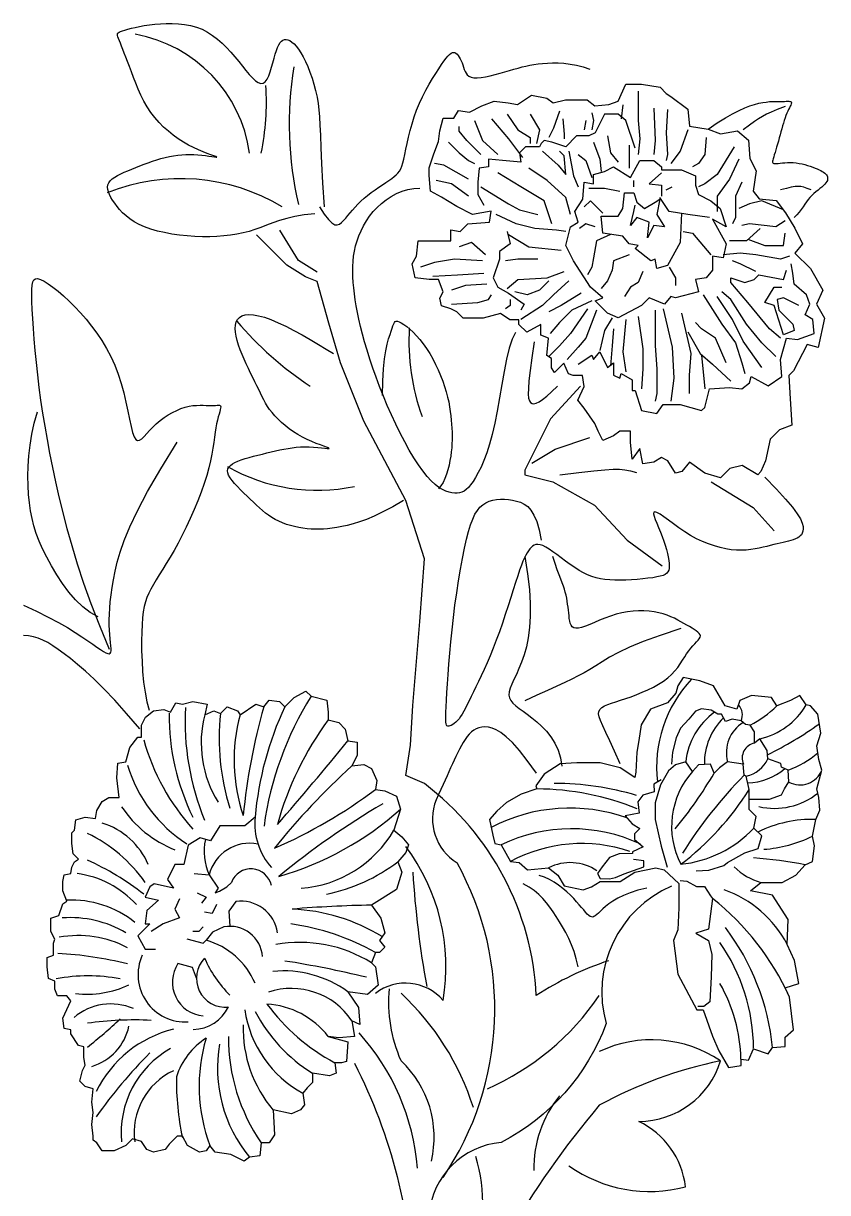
# Model space of a CAD drawing. Extents: x 792 to 1026, y 972 to 1510.
# Drawn here: x 791.7 to 1017.5, y 1181.7 to 1509.7 of the extents above; entities that cross this region are included whole.
import ezdxf

# ---------------------------------------------------------------- set-up
doc = ezdxf.new("R2010")
doc.units = 0
doc.header["$LTSCALE"] = 0.9
doc.header["$MEASUREMENT"] = 0
for name, color, linetype in [('3', 3, 'CONTINUOUS'), ('4', 4, 'CONTINUOUS'), ('7', 7, 'CONTINUOUS')]:
    doc.layers.add(name, color=color, linetype=linetype)

msp = doc.modelspace()

# ---------------------------------------------------------------- linework, layer by layer
at = {"layer": '3'}
for points in [[(959.99, 1486.76), (959.55, 1482.87)], [(968.65, 1485.9), (969.09, 1476.8), (968.65, 1472.91)], [(1005.49, 1486.33), (1003.33, 1485.46), (1001.65, 1484.77), (1000.3, 1484.16), (999.15, 1483.57), (998.06, 1482.92), (996.9, 1482.13), (995.52, 1481.13), (993.79, 1479.83)], [(927.48, 1484.16), (930.52, 1479.83), (933.99, 1477.67), (933.99, 1475.94)], [(942.22, 1485.03), (940.49, 1480.27), (939.19, 1477.67)], [(943.09, 1482.87), (943.52, 1478.54), (943.52, 1477.24)], [(951.32, 1484.6), (951.75, 1482.43), (951.32, 1479.83)], [(972.55, 1485.46), (972.12, 1478.97), (972.55, 1472.91), (972.12, 1471.18)], [(920.12, 1472.91), (916.22, 1476.8), (914.05, 1479.4), (914.05, 1480.7)], [(918.38, 1482.43), (920.55, 1476.8), (924.88, 1472.91)], [(949.59, 1482.43), (949.15, 1479.83)], [(978.19, 1479.83), (976.02, 1473.77), (973.42, 1470.31)], [(911.02, 1476.37), (914.05, 1473.34), (916.65, 1471.18), (918.38, 1470.31)], [(951.75, 1476.37), (953.49, 1471.61), (953.92, 1468.15)], [(955.65, 1478.1), (956.52, 1473.34), (958.69, 1470.74)], [(944.82, 1473.77), (946.12, 1466.85), (947.42, 1463.82)], [(947.42, 1472.91), (949.59, 1471.18), (951.32, 1466.41)], [(961.72, 1475.51), (961.72, 1471.61), (961.72, 1469.01)], [(991.19, 1475.07), (986.42, 1467.28), (982.96, 1464.68), (981.22, 1463.82)], [(916.65, 1465.98), (909.72, 1469.88), (907.12, 1470.31)], [(992.49, 1471.61), (989.89, 1465.98), (986.42, 1461.22), (986.42, 1456.89)], [(940.05, 1453.43), (937.89, 1459.92), (931.38, 1463.82), (924.88, 1467.71)], [(945.25, 1456.02), (943.95, 1460.79), (938.75, 1465.55), (933.55, 1469.01)], [(970.82, 1467.71), (967.35, 1464.68), (970.82, 1464.25), (970.82, 1461.22)], [(920.12, 1463.82), (927.92, 1459.05), (930.95, 1457.32), (936.15, 1456.02)], [(959.12, 1462.52), (954.79, 1463.38), (950.45, 1463.38)], [(963.02, 1463.82), (963.02, 1465.55)], [(972.12, 1462.95), (973.85, 1463.82)], [(993.36, 1465.12), (991.62, 1461.22), (991.62, 1455.16), (990.76, 1453.43)], [(1012.86, 1462.95), (1011.7, 1463.38), (1010.77, 1463.68), (1009.96, 1463.86), (1009.17, 1463.92), (1008.3, 1463.86), (1007.25, 1463.68), (1005.91, 1463.38), (1004.19, 1462.95)], [(954.35, 1456.46), (950.89, 1459.92), (949.15, 1458.19)], [(984.26, 1455.16), (978.19, 1456.02), (972.99, 1456.89), (970.39, 1460.79)], [(952.19, 1452.56), (949.59, 1453.43), (947.85, 1452.13)], [(1005.49, 1454.29), (1002.89, 1452.56), (995.52, 1453.43), (993.36, 1452.99)], [(874.19, 1439.91), (868.96, 1443.17), (863.72, 1451.67)], [(956.52, 1450.4), (952.62, 1448.66), (951.75, 1443.9), (951.32, 1441.3), (950.02, 1439.14)], [(976.89, 1451.26), (979.49, 1450.83), (984.69, 1444.77)], [(998.56, 1452.13), (994.66, 1448.66), (989.89, 1448.66)], [(995.09, 1449.1), (999.86, 1447.37), (1003.76, 1447.37), (1005.06, 1447.37), (1005.49, 1450.83)], [(921.42, 1444.77), (917.52, 1448.23), (914.05, 1446.93)], [(920.55, 1443.04), (912.75, 1443.47), (907.12, 1442.6), (903.22, 1441.3)], [(936.15, 1443.47), (930.52, 1443.47), (927.05, 1443.04)], [(961.72, 1444.77), (957.39, 1443.04), (956.95, 1440.44), (955.65, 1437.41), (953.92, 1435.24)], [(927.48, 1435.24), (930.52, 1437.84), (938.75, 1438.27), (943.52, 1440.01)], [(965.62, 1440.01), (964.32, 1436.98), (962.15, 1435.68), (960.42, 1433.08)], [(972.99, 1441.3), (974.72, 1438.27), (974.72, 1436.11)], [(1004.19, 1421.39), (1001.16, 1423.99), (995.09, 1431.35), (990.32, 1436.98), (990.32, 1438.27), (994.22, 1436.98), (996.82, 1437.84), (998.12, 1439.14), (1005.06, 1437.84), (1005.92, 1440.44)], [(997.26, 1440.01), (992.92, 1442.17), (990.76, 1443.04)], [(906.68, 1438.71), (913.62, 1439.14), (920.98, 1439.57)], [(939.19, 1437.41), (936.59, 1434.81), (933.12, 1433.51), (929.65, 1434.38)], [(921.85, 1436.54), (915.78, 1436.11), (911.88, 1434.81)], [(911.88, 1430.91), (919.25, 1431.35), (922.28, 1432.21), (923.15, 1433.51)], [(948.29, 1433.94), (942.65, 1430.48), (939.19, 1428.75)], [(1002.89, 1416.19), (998.99, 1420.09), (994.66, 1425.29), (990.32, 1432.21), (987.72, 1434.38)], [(1005.06, 1422.26), (1002.46, 1430.48), (999.86, 1431.35), (1002.46, 1435.68), (1004.62, 1435.68)], [(928.35, 1432.21), (928.35, 1430.48), (927.05, 1429.62)], [(951.32, 1431.78), (945.69, 1429.18), (942.22, 1425.72), (939.62, 1422.69)], [(998.99, 1413.16), (993.79, 1420.52), (990.76, 1426.58), (986.42, 1433.08)], [(1009.39, 1430.48), (1005.06, 1432.65), (1003.32, 1432.21), (1003.76, 1429.18), (1007.66, 1425.29), (1008.09, 1423.55), (1005.06, 1422.26)], [(950.02, 1429.62), (945.25, 1422.69), (942.22, 1419.23), (939.19, 1416.19)], [(964.32, 1427.45), (965.62, 1418.36), (965.62, 1412.73), (965.19, 1407.1)], [(969.09, 1429.18), (969.09, 1419.23), (969.52, 1412.73), (969.52, 1405.8), (969.09, 1403.64)], [(976.45, 1428.32), (979.05, 1417.06), (978.62, 1411), (978.62, 1405.8)], [(957.39, 1423.99), (956.95, 1419.23), (956.52, 1413.6)], [(960.85, 1426.58), (959.99, 1417.49), (960.85, 1411.87)], [(989.02, 1414.46), (985.99, 1421.39), (982.09, 1423.99), (980.36, 1425.72)], [(978.19, 1423.12), (981.66, 1417.06), (985.12, 1414.03), (990.32, 1409.27)], [(982.09, 1416.63), (982.96, 1407.1)], [(791.73, 1346.42), (795.44, 1344.73), (798.71, 1343.12), (801.59, 1341.59), (804.11, 1340.15), (806.29, 1338.82), (808.18, 1337.59), (809.81, 1336.49), (811.2, 1335.52), (812.39, 1334.7), (813.4, 1334.02), (814.23, 1333.49), (814.9, 1333.11), (815.43, 1332.9), (815.83, 1332.84), (816.1, 1332.95), (816.27, 1333.23), (816.35, 1333.69), (816.36, 1334.3), (816.31, 1335.07), (816.22, 1335.99), (816.11, 1337.03), (816, 1338.2), (815.9, 1339.48), (815.84, 1340.86), (815.82, 1342.34), (815.87, 1343.92), (815.97, 1345.6), (816.13, 1347.41), (816.37, 1349.33), (816.67, 1351.4), (817.06, 1353.6), (817.53, 1355.95), (818.1, 1358.49), (818.89, 1361.31), (820.01, 1364.58), (821.59, 1368.41), (823.74, 1372.95), (826.6, 1378.33), (830.29, 1384.7), (834.93, 1392.18)], [(934.4, 1386.3), (940.94, 1390.22), (950.76, 1393.49)], [(942.25, 1383.03), (947.66, 1383.67), (951.79, 1384.14), (954.89, 1384.44), (957.22, 1384.58), (959.03, 1384.57), (960.56, 1384.41), (962.09, 1384.11), (963.85, 1383.68)], [(984.79, 1381.07), (996.57, 1373.88), (1002.46, 1367.34)], [(976.28, 1339.88), (970.47, 1337.99), (965.71, 1336.25), (961.85, 1334.65), (958.73, 1333.18), (956.22, 1331.83), (954.15, 1330.6), (952.38, 1329.47), (950.76, 1328.44), (949.15, 1327.5), (947.48, 1326.6), (945.68, 1325.7), (943.68, 1324.76), (941.42, 1323.73), (938.84, 1322.56), (935.87, 1321.2), (932.43, 1319.61)], [(966.75, 1267.12), (964.2, 1266.49), (962, 1265.78), (960.12, 1265.03), (958.54, 1264.24), (957.2, 1263.45), (956.09, 1262.67), (955.15, 1261.93), (954.37, 1261.24), (953.71, 1260.63), (953.15, 1260.1), (952.67, 1259.66), (952.25, 1259.32), (951.88, 1259.1), (951.52, 1258.98), (951.18, 1258.99), (950.82, 1259.14), (950.43, 1259.41), (950.01, 1259.82), (949.53, 1260.33), (949.01, 1260.95), (948.41, 1261.66), (947.75, 1262.44), (947.01, 1263.28), (946.18, 1264.18), (945.26, 1265.12), (944.24, 1266.06), (943.14, 1267), (941.96, 1267.9), (940.71, 1268.75), (939.38, 1269.5), (937.99, 1270.16), (936.54, 1270.67)], [(947.4, 1245.03), (946.89, 1247.24), (946.27, 1249.29), (945.57, 1251.19), (944.78, 1252.97), (943.94, 1254.63), (943.07, 1256.19), (942.17, 1257.67), (941.28, 1259.09), (940.39, 1260.45), (939.49, 1261.75), (938.55, 1263), (937.53, 1264.2), (936.39, 1265.32), (935.11, 1266.39), (933.66, 1267.38), (932, 1268.31)]]:
    msp.add_lwpolyline(points, dxfattribs=at)
msp.add_lwpolyline([(849, 1385.32, 0.181893), (884.66, 1379.76, 0.181893)], format="xyb", dxfattribs=at)
for centre, radius, start, end in [((816.2, 1467.81), 39.39, 7.9294, 79.837), ((964.63, 1481.42), 98.3, 170.6222, 193.2647), ((835.87, 1410.63), 55.46, 59.08, 111.7814), ((925.29, 1488.47), 96.5, 220.2197, 236.6426), ((962.31, 1420.55), 62.38, 176.6359, 199.8518), ((1005.65, 1300.96), 36.19, 136.8288, 186.4995), ((989.58, 1315.71), 3.96, 334.8686, 44.6402), ((994.04, 1328.7), 20.18, 282.5048, 329.5974), ((910.24, 1314.03), 73.14, 177.0472, 202.3854), ((873.51, 1307.85), 31.87, 165.6879, 211.5786), ((911.35, 1309.04), 64.68, 173.7366, 197.5874), ((899.16, 1302.97), 48.29, 164.675, 198.7833), ((1023.55, 1271), 170.9, 164.0576, 174.487), ((947.79, 1279.03), 91.37, 154.7962, 174.9953), ((996.97, 1300.62), 19.41, 125.4078, 174.4048), ((980.84, 1341.17), 32.04, 297.592, 314.1887), ((1000.61, 1302.18), 17.73, 134.2778, 181.2907), ((998.76, 1305.14), 9.73, 120.6905, 195.6667), ((953.08, 1400.49), 107.11, 296.3425, 305.4018), ((-4.56, 2037.9), 1148.77, 319.04523, 320.57581), ((997.73, 1303.55), 4.27, 100.635, 202.9596), ((992.77, 1307.12), 8.79, 282.2173, 334.5623), ((997.54, 1324.84), 26.17, 289.7322, 310.9413), ((859.26, 1313.19), 40.03, 196.8751, 237.2656), ((1020.78, 1150.78), 203.48, 132.2645, 141.206), ((996.8, 1284.38), 23.14, 138.2545, 207.2876), ((883.25, 1359.31), 118.63, 320.4264, 329.6509), ((994.93, 1312.48), 15.83, 270.4313, 311.5273), ((1009.74, 1302.63), 6.59, 241.3088, 338.3732), ((941.29, 1219.12), 77.31, 73.064, 90.4007), ((1088.24, 1206.3), 132, 135.5527, 147.6857), ((804.76, 1409.9), 143.61, 293.5685, 306.6881), ((935.61, 1219.81), 75.09, 67.768, 89.8065), ((927.16, 1338.04), 80.87, 307.3639, 327.6414), ((1002.51, 1308.95), 19.5, 257.1809, 308.641), ((845.93, 1307.68), 32.02, 213.6858, 248.6641), ((1008.98, 1093.27), 229.23, 120.514, 129.4156), ((839.02, 1354.91), 88, 286.1067, 311.7081), ((945.14, 1241.47), 48.06, 70.565, 117.4015), ((1013.01, 1252.26), 34.1, 88.1768, 116.335), ((790.86, 1243.66), 43.11, 35.5085, 64.0759), ((807.71, 1265.54), 20.74, 23.1463, 72.7331), ((867.1, 1300.13), 33.2, 274.4629, 329.5694), ((945.56, 1237.84), 45.89, 65.1283, 115.4723), ((972.78, 1306.62), 33.03, 276.006, 316.4746), ((948.47, 1237.41), 42.18, 71.391, 118.2792), ((996.65, 1316.23), 38.36, 274.2731, 295.5692), ((778.47, 1205.42), 76.21, 51.8709, 65.8105), ((945.19, 1260.84), 13.39, 55.8828, 116.9801), ((1003.85, 1286.04), 18.12, 225.8273, 253.6272), ((986.33, 1138.8), 137.13, 79.5741, 85.6915), ((803.05, 1243.82), 27.63, 42.4209, 82.2279), ((1186.28, 1290.26), 285.89, 183.7523, 190.2238), ((978.18, 1236.88), 31.42, 27.2069, 71.0537), ((940.03, 1206.72), 73.03, 24.067, 51.8351), ((864.91, 1208.76), 52.49, 58.4122, 87.5201), ((804.99, 1228.27), 30.53, 59.3937, 94.4481), ((856.71, 1187.64), 70.13, 61.1355, 81.7551), ((807.2, 1224.44), 29.36, 62.0841, 100.628), ((935.69, 1215.71), 66.64, 5.7198, 37.2058), ((869.47, 1214.21), 37.65, 57.9374, 100.5188), ((943.48, 1221.59), 53.2, 0.4986, 34.6506), ((823.52, 978.92), 270.93, 76.2302, 81.1722), ((864.68, 1212.88), 30.99, 54.1797, 95.3985), ((809.49, 1265), 27.69, 263.5228, 295.383), ((948.72, 1218.17), 44.42, 1.2102, 29.8687), ((847.64, 1183.41), 73.78, 17.4556, 47.2361), ((891.69, 1279.06), 74.69, 293.898, 325.6561), ((816.34, 1218.38), 16.21, 67.2215, 129.823), ((905.63, 1267.98), 56.47, 216.265, 242.0136), ((738.45, 1314.36), 116.25, 307.8026, 313.7702), ((823.03, 1135.46), 94.65, 87.2254, 98.0952), ((885.6, 1237.69), 32.1, 188.5607, 241.2699), ((896.49, 1253.25), 44.81, 207.5844, 238.1852), ((806.71, 1231.47), 14.99, 286.4396, 347.9078), ((841.61, 1195.74), 32.7, 103.7109, 154.0875), ((854.2, 1207.78), 20.53, 122.9815, 161.8252), ((888.17, 1211.55), 47.11, 163.4069, 200.6915), ((922.56, 1125.69), 134.71, 135.0644, 145.0057), ((846.39, 1198.38), 27.22, 119.3965, 185.2638), ((885.9, 1216.7), 39.69, 170.3645, 219.2419), ((1012.02, 1098.3), 122.81, 101.5714, 118.5343), ((910.43, 1212.97), 75.74, 179.0807, 192.0749), ((966.93, 1188.61), 31.91, 140.7255, 181.298), ((1155.35, 1036.47), 263.83, 139.9623, 149.8643), ((873.53, 1178.1), 47.18, 340.555, 16.8964), ((967.51, 1221.29), 39.29, 234.7773, 284.835)]:
    msp.add_arc(centre, radius, start, end, dxfattribs=at)
at = {"layer": '4'}
msp.add_lwpolyline([(983.9, 1479.98), (987.38, 1478.68), (992.17, 1479.55), (995.22, 1476.94), (995.65, 1471.72), (997.39, 1468.25), (996.52, 1462.6), (998.26, 1460.42), (1003.05, 1459.99), (1005.66, 1456.51), (1008.27, 1452.17), (1010.44, 1447.82), (1008.27, 1445.21), (1012.62, 1440.87), (1016.1, 1434.78), (1014.36, 1430.87), (1016.53, 1426.96), (1014.79, 1418.7), (1011.75, 1419.57), (1007.83, 1412.18), (1006.53, 1410.88), (1006.96, 1404.36), (1007.4, 1396.97), (1003.92, 1395.67), (1001.31, 1393.06), (1000, 1386.97), (998.7, 1383.93), (997.83, 1383.06), (993.48, 1385.67), (989.99, 1384.8), (987.38, 1382.19), (983.03, 1383.5), (978.68, 1386.54), (976.51, 1383.93), (974.77, 1383.5), (972.59, 1386.97), (970.85, 1387.84), (968.68, 1386.54), (965.63, 1386.11), (964.76, 1390.45), (962.59, 1387.41), (962.15, 1392.19), (962.15, 1395.23), (959.11, 1395.23), (957.37, 1393.93), (954.32, 1392.62), (953.02, 1395.23), (952.15, 1397.41), (949.1, 1401.75), (947.36, 1403.92), (949.1, 1407.84), (948.66, 1410.88), (946.05, 1410.88), (944.75, 1411.31), (943.44, 1414.36), (940.83, 1411.75), (939.96, 1413.05), (939.96, 1415.66), (938.66, 1416.53), (939.09, 1421.31), (936.92, 1422.18), (936.92, 1425.22), (933, 1423.05), (930.83, 1425.22), (930.83, 1426.52), (928.22, 1426.52), (925.61, 1428.26), (920.82, 1426.96), (915.17, 1426.96), (913.43, 1428.7), (911.68, 1429.57), (909.07, 1430.44), (908.64, 1432.61), (909.51, 1434.35), (908.2, 1437.82), (905.59, 1437.82), (901.68, 1438.26), (900.81, 1442.17), (902.11, 1444.34), (902.55, 1448.69), (911.68, 1448.69), (911.68, 1451.73), (914.3, 1451.3), (916.47, 1453.47), (922.56, 1453.91), (923, 1456.95), (917.78, 1456.08), (913.43, 1458.25), (909.07, 1460.86), (906.03, 1462.6), (905.59, 1466.94), (905.59, 1469.12), (906.9, 1473.03), (908.2, 1476.51), (908.64, 1479.55), (909.51, 1483.02), (912.56, 1483.02), (913.86, 1485.2), (916.91, 1484.76), (920.39, 1486.5), (923.87, 1487.81), (927.78, 1487.37), (930.39, 1486.94), (934.31, 1489.54), (938.66, 1488.67), (940.4, 1487.37), (943.88, 1488.24), (949.97, 1488.24), (952.15, 1486.5), (956.06, 1486.94), (958.67, 1487.81), (960.85, 1492.59), (965.2, 1492.59), (970.42, 1491.72), (972.16, 1489.98), (973.46, 1489.11), (978.25, 1485.63), (978.68, 1480.85)], close=True, dxfattribs=at)
for points in [[(963.45, 1474.64), (960.85, 1482.43), (958.69, 1484.16), (954.79, 1484.16), (952.19, 1478.97), (950.45, 1478.1), (946.99, 1478.1), (943.95, 1475.07), (940.05, 1476.37), (937.89, 1476.8), (937.02, 1475.94), (936.59, 1475.07), (932.69, 1475.07), (930.95, 1473.34), (931.38, 1470.74), (926.18, 1471.18), (922.28, 1471.61), (922.28, 1469.44), (919.68, 1469.01), (919.25, 1465.12), (919.25, 1461.65), (920.98, 1458.62)], [(987.29, 1457.76), (989.02, 1452.56), (985.12, 1454.73), (989.02, 1447.8), (988.16, 1443.9), (985.12, 1444.33), (985.12, 1440.44), (983.39, 1438.27), (980.36, 1437.84), (981.22, 1434.38), (974.72, 1432.65), (973.42, 1433.08), (971.69, 1430.91), (967.35, 1432.65), (965.19, 1430.48), (958.69, 1427.02), (955.65, 1428.32), (952.19, 1431.78), (954.35, 1432.65), (950.89, 1435.68), (946.12, 1443.04), (943.95, 1447.37), (945.25, 1452.56), (947.42, 1453.86), (946.55, 1456.89), (948.72, 1460.35), (949.15, 1465.12), (951.75, 1464.68), (951.75, 1467.28), (954.79, 1468.15), (957.39, 1469.44), (962.15, 1466.41), (964.75, 1471.18), (968.65, 1471.18), (970.82, 1469.44), (970.82, 1468.58), (976.45, 1468.58), (980.36, 1466.85), (980.36, 1464.25), (981.22, 1461.65), (984.69, 1459.92), (987.29, 1457.76)], [(929.82, 1422.91), (928.89, 1421.05), (928.07, 1418.51), (927.33, 1415.45), (926.64, 1412), (925.99, 1408.34), (925.35, 1404.59), (924.71, 1400.92), (924.04, 1397.47), (923.32, 1394.36), (922.56, 1391.6), (921.78, 1389.18), (920.98, 1387.05), (920.19, 1385.21), (919.4, 1383.64), (918.65, 1382.3), (917.93, 1381.18), (917.26, 1380.25), (916.62, 1379.5), (916.01, 1378.92), (915.41, 1378.48), (914.8, 1378.18), (914.17, 1377.99), (913.51, 1377.9), (912.8, 1377.91), (912.03, 1377.99), (911.21, 1378.16), (910.32, 1378.46), (909.38, 1378.9), (908.38, 1379.51), (907.33, 1380.31), (906.22, 1381.33), (905.06, 1382.59), (903.85, 1384.11), (902.6, 1385.86), (901.33, 1387.83), (900.04, 1389.97), (898.75, 1392.27), (897.48, 1394.7), (896.23, 1397.22), (895.02, 1399.81), (893.86, 1402.44), (892.76, 1405.09), (891.71, 1407.75), (890.73, 1410.38), (889.81, 1412.97), (888.96, 1415.5), (888.19, 1417.95), (887.5, 1420.29), (886.88, 1422.52), (886.35, 1424.64), (885.88, 1426.65), (885.48, 1428.56), (885.14, 1430.39), (884.86, 1432.14), (884.63, 1433.82), (884.44, 1435.44), (884.3, 1437.01), (884.21, 1438.53), (884.17, 1440.02), (884.18, 1441.48), (884.27, 1442.93), (884.43, 1444.36), (884.67, 1445.78), (884.99, 1447.21), (885.4, 1448.64), (885.91, 1450.07), (886.52, 1451.49), (887.22, 1452.89), (888.02, 1454.26), (888.92, 1455.58), (889.93, 1456.85), (891.04, 1458.05), (892.26, 1459.17), (893.58, 1460.2), (894.98, 1461.12), (896.46, 1461.91), (898.01, 1462.55), (899.62, 1463.03), (901.28, 1463.34), (902.99, 1463.44)], [(976.45, 1456.46), (976.02, 1448.23), (972.55, 1441.74), (969.52, 1440.87), (969.09, 1443.47), (967.79, 1443.04), (963.45, 1446.5), (964.32, 1447.37), (961.72, 1447.8), (959.99, 1449.96), (954.35, 1450.83), (953.92, 1455.59), (958.69, 1455.59), (959.99, 1457.76), (960.42, 1462.08), (963.02, 1462.08), (963.89, 1459.49), (966.05, 1457.76), (969.09, 1459.49), (970.39, 1460.35), (969.52, 1456.02), (971.69, 1452.56), (968.65, 1452.99), (966.92, 1449.53), (967.35, 1453.86), (963.89, 1455.16), (962.15, 1452.99), (963.02, 1456.89), (963.45, 1458.62)], [(1005.06, 1457.32), (998.99, 1459.92), (995.52, 1459.05), (992.49, 1457.76)], [(904.28, 1296.41), (899.06, 1298.69), (900.37, 1307.19), (901.02, 1318.31), (902.99, 1341.84), (904.29, 1359.49), (899.06, 1375.84), (887.28, 1398.06), (880.73, 1414.41), (877.46, 1425.52), (874.19, 1437.29), (870.92, 1438.6), (865.68, 1441.87), (857.18, 1450.37)], [(927.48, 1451.26), (928.35, 1447.8), (925.32, 1445.63), (925.32, 1443.47), (923.58, 1438.27), (924.88, 1435.68), (927.92, 1433.94), (932.25, 1430.91), (931.38, 1429.18)], [(947.42, 1414.03), (951.32, 1416.63), (951.75, 1415.33), (953.49, 1417.49), (955.65, 1413.16), (957.39, 1414.46), (957.39, 1411), (959.12, 1410.13), (959.55, 1411.43), (962.59, 1409.7), (962.59, 1406.67), (963.45, 1406.67), (965.19, 1401.04), (969.52, 1400.18), (971.25, 1402.77), (976.02, 1402.77), (982.09, 1401.04), (982.96, 1401.91), (984.26, 1407.1), (989.89, 1407.54), (993.36, 1407.1), (995.52, 1408.83), (995.96, 1410.57), (1000.72, 1407.97), (1004.62, 1410.57), (1004.19, 1415.33), (1005.92, 1421.39), (1008.96, 1420.96), (1013.72, 1422.69), (1013.29, 1426.58), (1011.12, 1427.88), (1012.42, 1430.91), (1011.56, 1433.51), (1008.09, 1436.54), (1007.66, 1439.57), (1007.22, 1442.17)], [(948.14, 1407.87), (939.63, 1398.72), (932.43, 1384.34), (932.43, 1383.03), (940.29, 1381.07), (952.07, 1374.53), (961.23, 1364.72), (971.04, 1357.53)], [(999.84, 1382.37), (1003.12, 1379.01), (1005.67, 1376.22), (1007.57, 1373.94), (1008.91, 1372.1), (1009.8, 1370.64), (1010.31, 1369.48), (1010.54, 1368.57), (1010.58, 1367.83), (1010.51, 1367.21), (1010.35, 1366.68), (1010.11, 1366.23), (1009.78, 1365.86), (1009.39, 1365.55), (1008.92, 1365.28), (1008.39, 1365.04), (1007.8, 1364.83), (1007.16, 1364.63), (1006.47, 1364.44), (1005.74, 1364.25), (1004.95, 1364.06), (1004.12, 1363.86), (1003.25, 1363.65), (1002.33, 1363.43), (1001.37, 1363.2), (1000.36, 1362.95), (999.32, 1362.69), (998.22, 1362.44), (997.07, 1362.22), (995.87, 1362.04), (994.6, 1361.91), (993.27, 1361.86), (991.88, 1361.89), (990.41, 1362.02), (988.88, 1362.26), (987.31, 1362.61), (985.69, 1363.06), (984.04, 1363.63), (982.37, 1364.31), (980.69, 1365.11), (979.01, 1366.03), (977.34, 1367.06), (975.72, 1368.16), (974.18, 1369.25), (972.76, 1370.29), (971.5, 1371.22), (970.42, 1371.96), (969.56, 1372.47), (968.97, 1372.68), (968.66, 1372.55), (968.61, 1372.11), (968.76, 1371.41), (969.07, 1370.5), (969.5, 1369.42), (970, 1368.23), (970.53, 1366.98), (971.04, 1365.7), (971.5, 1364.45), (971.9, 1363.25), (972.24, 1362.09), (972.52, 1360.99), (972.73, 1359.97), (972.88, 1359.02), (972.98, 1358.17), (973.01, 1357.42), (972.97, 1356.78), (972.86, 1356.24), (972.65, 1355.79), (972.33, 1355.41), (971.87, 1355.09), (971.26, 1354.82), (970.48, 1354.58), (969.52, 1354.37), (968.36, 1354.17), (967.03, 1353.99), (965.58, 1353.83), (964.04, 1353.69), (962.44, 1353.58), (960.84, 1353.51), (959.26, 1353.48), (957.74, 1353.5), (956.31, 1353.57), (954.97, 1353.7), (953.7, 1353.89), (952.48, 1354.17), (951.28, 1354.53), (950.1, 1354.99), (948.91, 1355.55), (947.7, 1356.22), (946.46, 1357.01), (945.19, 1357.89), (943.93, 1358.81), (942.69, 1359.74), (941.48, 1360.64), (940.34, 1361.46), (939.28, 1362.19), (938.32, 1362.76), (937.48, 1363.16), (936.75, 1363.4), (936.11, 1363.48), (935.56, 1363.43), (935.07, 1363.26), (934.63, 1362.99), (934.23, 1362.64), (933.85, 1362.22), (933.49, 1361.74), (933.12, 1361.18), (932.75, 1360.52), (932.37, 1359.72), (931.95, 1358.77), (931.51, 1357.64), (931.01, 1356.29), (930.47, 1354.7), (929.87, 1352.86), (929.21, 1350.8), (928.51, 1348.57), (927.76, 1346.23), (926.97, 1343.81), (926.16, 1341.37), (925.32, 1338.95), (924.47, 1336.61), (923.61, 1334.38), (922.75, 1332.28), (921.89, 1330.29), (921.05, 1328.43), (920.24, 1326.68), (919.46, 1325.04), (918.72, 1323.52), (918.04, 1322.12), (917.41, 1320.83), (916.84, 1319.64), (916.31, 1318.56), (915.81, 1317.58), (915.35, 1316.7), (914.89, 1315.91), (914.45, 1315.22), (914, 1314.6), (913.55, 1314.07), (913.09, 1313.62), (912.65, 1313.25), (912.22, 1312.95), (911.81, 1312.74), (911.44, 1312.59), (911.11, 1312.53), (910.84, 1312.53), (910.62, 1312.61), (910.46, 1312.8), (910.35, 1313.13), (910.29, 1313.62), (910.27, 1314.32), (910.29, 1315.26), (910.33, 1316.47), (910.4, 1317.98), (910.49, 1319.82), (910.61, 1321.96), (910.76, 1324.38), (910.93, 1327.05), (911.15, 1329.93), (911.4, 1333), (911.69, 1336.21), (912.04, 1339.55), (912.43, 1342.98), (912.87, 1346.45), (913.34, 1349.89), (913.85, 1353.27), (914.38, 1356.52), (914.94, 1359.58), (915.5, 1362.41), (916.07, 1364.94), (916.65, 1367.14), (917.23, 1369.02), (917.84, 1370.61), (918.47, 1371.94), (919.15, 1373.03), (919.88, 1373.92), (920.67, 1374.63), (921.53, 1375.18), (922.47, 1375.61), (923.47, 1375.93), (924.53, 1376.13), (925.63, 1376.23), (926.76, 1376.22), (927.89, 1376.13), (929.03, 1375.94), (930.14, 1375.67), (931.23, 1375.32), (932.28, 1374.81), (933.27, 1374.09), (934.19, 1373.08), (935.04, 1371.71), (935.8, 1369.9), (936.46, 1367.6), (937.01, 1364.72)], [(975.72, 1268.35), (975.72, 1261.57), (975.42, 1255.38), (974.24, 1252.43), (975.42, 1242.99), (980.74, 1232.97), (982.51, 1232.97), (985.16, 1225.59), (986.94, 1221.46), (989.59, 1216.75), (993.14, 1217.34), (993.14, 1219.1), (995.2, 1218.81), (996.68, 1222.05), (1000.81, 1220.58), (1001.99, 1222.35), (1005.53, 1222.64), (1005.53, 1225.3), (1007.9, 1227.36), (1006.72, 1236.5), (1005.53, 1239.16), (1009.37, 1240.34), (1008.19, 1246.83), (1006.12, 1251.25), (1006.42, 1258.33), (1001.99, 1265.11), (995.79, 1266.29), (998.74, 1268.65), (1004.65, 1268.65), (1008.49, 1270.71), (1011.14, 1273.66), (1013.21, 1274.55), (1013.8, 1278.97), (1013.21, 1281.63), (1014.1, 1286.34), (1015.28, 1289), (1014.98, 1292.54), (1014.39, 1294.9), (1015.87, 1300.21), (1014.98, 1303.15), (1014.39, 1306.99), (1015.57, 1310.53), (1014.69, 1315.84), (1012.62, 1318.19), (1011.44, 1318.49), (1009.67, 1321.14), (1007.01, 1319.67), (1003.17, 1318.19), (1001.7, 1320.55), (996.09, 1321.14), (992.84, 1319.67), (991.95, 1317.31), (988.71, 1318.19), (985.46, 1323.8), (981.62, 1325.27), (976.9, 1326.16), (975.42, 1323.8), (974.83, 1321.73), (972.47, 1319.08), (967.75, 1317.31), (965.09, 1312.89), (964.5, 1308.46), (963.91, 1305.22), (963.61, 1299.62), (963.32, 1298.14), (959.19, 1300.79), (953.58, 1302.27), (947.08, 1302.27), (942.36, 1301.97), (937.93, 1299.03), (935.57, 1295.78), (935.86, 1294.9), (931.44, 1293.42), (927.3, 1291.06), (924.65, 1288.7), (922.58, 1286.34), (923.47, 1281.92), (924.06, 1279.56), (925.83, 1279.27), (928.48, 1274.55), (930.85, 1274.25), (933.21, 1272.19), (939.11, 1272.78), (941.77, 1270.71), (943.54, 1267.76), (948.85, 1266.59), (951.22, 1267.47), (953.58, 1268.94), (959.19, 1268.94), (963.32, 1271.6), (969.22, 1272.78), (971.59, 1272.19), (975.72, 1268.35), (975.72, 1268.35)], [(834.88, 1197.48), (832.67, 1195.27), (831.56, 1193.8), (828.24, 1193.06), (826.4, 1193.8), (824.93, 1196.01), (822.34, 1196.75), (820.5, 1194.91), (817.18, 1193.43), (813.86, 1193.43), (812.39, 1195.64), (811.28, 1196.38), (811.28, 1197.48), (810.91, 1200.8), (811.28, 1204.12), (810.91, 1207.06), (811.28, 1210.75), (809.07, 1211.48), (807.59, 1212.96), (808.33, 1215.9), (809.07, 1217.38), (808.7, 1219.59), (808.7, 1222.53), (807.23, 1222.9), (805.01, 1226.22), (805.01, 1227.32), (803.17, 1227.69), (802.8, 1230.64), (805.01, 1235.43), (803.91, 1236.9), (801.33, 1236.9), (800.59, 1238.74), (800.59, 1240.95), (798.74, 1241.69), (798.38, 1245), (798.38, 1247.58), (800.22, 1248.32), (800.22, 1251.64), (800.59, 1252.74), (799.48, 1254.95), (799.48, 1258.63), (801.69, 1259.37), (802.8, 1262.69), (803.91, 1263.42), (802.8, 1266.37), (802.8, 1268.95), (803.17, 1270.79), (805.01, 1271.16), (805.38, 1273), (806.12, 1274.48), (807.23, 1275.21), (805.75, 1276.69), (805.38, 1279.63), (805.38, 1282.58), (806.12, 1283.32), (806.49, 1286.26), (809.07, 1287), (812.02, 1286.63), (812.39, 1288.84), (813.86, 1291.42), (815.71, 1292.53), (818.66, 1292.53), (817.92, 1298.05), (818.29, 1302.1), (820.5, 1302.47), (821.61, 1306.52), (823.82, 1309.47), (824.93, 1309.47), (824.93, 1312.79), (826.03, 1315), (828.24, 1316.84), (831.19, 1317.21), (833.04, 1316.47), (834.51, 1319.05), (836.36, 1318.68), (839.31, 1319.42), (843.36, 1318.68), (842.63, 1315.73), (845.21, 1316.84), (847.05, 1316.1), (848.89, 1317.94), (851.84, 1316.84), (852.58, 1315.73), (857.01, 1318.68), (859.22, 1317.94), (860.69, 1319.79), (863.64, 1319.42), (865.12, 1317.94), (867.7, 1320.52), (871.02, 1322.36), (872.49, 1320.89), (876.92, 1319.79), (877.29, 1316.47), (877.29, 1314.26), (880.24, 1313.52), (882.08, 1311.68), (882.82, 1308.37), (885.4, 1308), (885.4, 1304.31), (883.93, 1301.37), (887.24, 1301.74), (889.46, 1300.63), (890.93, 1297.31), (890.56, 1294.74), (893.14, 1294.37), (896.46, 1292.89), (897.57, 1289.21), (895.73, 1283.32), (897.94, 1281.47), (899.78, 1279.26), (899.04, 1277.05), (896.83, 1274.48), (897.94, 1271.53), (896.46, 1266.74), (889.46, 1262.32), (892.04, 1258.63), (893.14, 1254.58), (891.67, 1252.37), (893.14, 1250.53), (891.67, 1249.06), (890.56, 1249.06), (889.46, 1246.11), (890.56, 1245), (891.3, 1239.85), (888.35, 1237.27), (882.82, 1238.01), (885.77, 1233.59), (886.14, 1228.8), (883.93, 1229.9), (884.66, 1225.48), (880.24, 1225.11), (877.29, 1225.48), (882.82, 1224.01), (882.45, 1218.48), (880.98, 1218.11), (879.13, 1218.11), (879.5, 1215.17), (877.66, 1214.43), (872.86, 1215.17), (872.86, 1212.59), (871.39, 1211.11), (870.17, 1209.54), (870.65, 1206.33), (869.54, 1204.85), (866.96, 1203.75), (861.8, 1204.85), (862.17, 1197.85), (860.69, 1195.64), (858.48, 1195.64), (858.11, 1191.96), (855.16, 1191.59), (853.69, 1190.49), (850, 1192.33), (845.58, 1193.06), (844.1, 1194.91), (842.99, 1193.43), (841.15, 1193.06), (837.83, 1194.91), (836.36, 1197.48), (834.88, 1197.48)], [(995.47, 1292.04), (1001.13, 1292.04), (1004.49, 1293.29), (1005.32, 1294.97), (1006.58, 1296.86), (1006.37, 1300.21), (1004.49, 1301.04), (1004.28, 1302.09), (1000.71, 1303.35), (1000.5, 1305.65), (998.41, 1309), (996.94, 1307.75), (996.94, 1310.89), (995.68, 1312.77), (994.42, 1312.98), (993.16, 1314.03), (990.65, 1314.45), (988.76, 1313.82), (987.71, 1315.91), (986.66, 1315.91), (984.78, 1316.96), (982.05, 1317.38), (980.38, 1316.75), (978.49, 1314.45), (976.18, 1311.94), (974.92, 1309.21), (973.88, 1305.23), (973.67, 1301.88)], [(935.71, 1299.35), (933.17, 1302.89), (930.94, 1305.71), (928.99, 1307.9), (927.27, 1309.54), (925.77, 1310.7), (924.46, 1311.48), (923.29, 1311.96), (922.24, 1312.2), (921.28, 1312.3), (920.39, 1312.26), (919.58, 1312.09), (918.83, 1311.8), (918.14, 1311.39), (917.49, 1310.89), (916.88, 1310.28), (916.29, 1309.59), (915.73, 1308.82), (915.18, 1307.97), (914.65, 1307.06), (914.14, 1306.1), (913.63, 1305.09), (913.13, 1304.05), (912.64, 1302.99), (912.15, 1301.91), (911.65, 1300.82), (911.15, 1299.71), (910.64, 1298.57), (910.1, 1297.38), (909.53, 1296.13), (908.92, 1294.79), (908.26, 1293.37), (907.55, 1291.83)], [(980.58, 1271.93), (984.15, 1272.14), (988.34, 1273.4), (989.39, 1274.23), (994.21, 1276.96), (997.99, 1278.21), (999.03, 1281.77), (996.73, 1283.87), (997.36, 1287.22), (995.47, 1289.11), (995.47, 1294.76), (994.63, 1298.53), (994, 1298.74), (993.79, 1301.88), (989.39, 1302.51), (987.08, 1300.83), (985.62, 1299.37), (984.57, 1301.88), (981.21, 1301.67), (979.54, 1299.79), (977.65, 1302.51), (974.71, 1301.67), (972.83, 1300), (970.52, 1296.02), (969.05, 1290.99), (969.05, 1286.38), (970.73, 1278.84), (972.41, 1272.98)], [(970.75, 1297.49), (968.64, 1296.23), (968.78, 1294.12), (965.55, 1293.13), (964.14, 1291.31), (964.56, 1288.07), (960.62, 1287.37), (962.59, 1285.12), (964.7, 1283.85), (963.29, 1282.31), (963.29, 1280.76), (965.69, 1278.65), (962.73, 1277.25), (962.73, 1276.82), (958.93, 1276.68), (956.26, 1275.7), (954.15, 1273.03), (952.88, 1271.2), (953.58, 1269.79), (956.26, 1269.65), (957.95, 1270.07), (960.34, 1271.06), (963.01, 1272.04), (965.83, 1273.03), (965.83, 1274.71), (963.01, 1275.14)], [(856.77, 1287), (853.91, 1284.56), (846.9, 1284.56), (844.27, 1280.35)], [(844.27, 1280.35), (841.36, 1281.18), (838.03, 1279.1), (836.78, 1273.69), (834.28, 1273.69), (832.19, 1269.53), (833.86, 1267.03), (828.45, 1268.28), (827.2, 1267.45), (825.95, 1264.53), (829.69, 1263.7), (826.36, 1260.79), (825.95, 1257.05), (827.2, 1257.05), (823.86, 1253.72), (825.95, 1249.97), (828.86, 1249.97)], [(839.69, 1271.19), (843.86, 1270.78), (846.36, 1267.03), (845.52, 1265.78), (846.77, 1266.2), (848.85, 1267.45), (850.1, 1268.7)], [(976.06, 1269.25), (977.96, 1269.06), (980.61, 1267.55), (982.89, 1267.55), (984.59, 1264.9), (985.16, 1264.14), (984.02, 1255.62), (980.42, 1254.49), (984.02, 1252.41), (984.97, 1248.43), (984.78, 1242.18), (984.4, 1235.18), (982.7, 1233.85), (980.99, 1233.85)], [(835.53, 1264.12), (834.28, 1261.21), (835.53, 1258.71), (830.94, 1257.05), (827.61, 1254.96)], [(840.52, 1265.78), (843.02, 1264.53), (841.77, 1262.87)], [(845.94, 1262.45), (844.69, 1259.96), (842.61, 1260.37)], [(842.19, 1256.21), (840.94, 1254.96), (839.27, 1254.96)], [(837.61, 1252.88), (842.19, 1251.64), (843.02, 1252.47)]]:
    msp.add_lwpolyline(points, dxfattribs=at)
for points in [[(935.69, 1236.92, 0.221953), (904.28, 1296.41, 0.221953)], [(973.65, 1267.64, 0.376812), (955.32, 1229.07, -0.184999), (925.87, 1195.73, 0.367049), (905.59, 1175.46, 0.334305), (910.9, 1152.35)], [(884.65, 1217.96, -0.11523), (901.01, 1152.58, 0.304344), (897.74, 1132.97, 0.304344)]]:
    msp.add_lwpolyline(points, format="xyb", dxfattribs=at)
for centre, radius, start, end in [((921.03, 1286.52), 14.48, 158.4842, 238.4205), ((875.33, 1285.2), 18.65, 174.4498, 221.44), ((839.75, 1233.24), 84.3, 325.8534, 29.0518), ((837.16, 1242.8), 13.25, 155.4496, 273.7297), ((982.82, 1165.31), 85.73, 108.2467, 123.3498), ((839.3, 1238.52), 11.06, 270.5884, 334.3998), ((838.69, 1183.57), 63.82, 4.4628, 42.2148)]:
    msp.add_arc(centre, radius, start, end, dxfattribs=at)
at = {"layer": '7'}
for points in [[(873.54, 1456.25), (870.55, 1455.93), (867.94, 1455.49), (865.63, 1454.95), (863.58, 1454.35), (861.73, 1453.71), (860.01, 1453.05), (858.37, 1452.42), (856.74, 1451.84), (855.08, 1451.32), (853.38, 1450.89), (851.63, 1450.52), (849.83, 1450.24), (847.97, 1450.02), (846.05, 1449.88), (844.07, 1449.82), (842.02, 1449.82), (839.9, 1449.9), (837.74, 1450.05), (835.58, 1450.27), (833.44, 1450.57), (831.36, 1450.95), (829.36, 1451.4), (827.49, 1451.93), (825.76, 1452.54), (824.22, 1453.24), (822.84, 1454), (821.62, 1454.81), (820.54, 1455.66), (819.59, 1456.54), (818.75, 1457.43), (818.02, 1458.32), (817.37, 1459.19), (816.79, 1460.03), (816.3, 1460.84), (815.9, 1461.62), (815.61, 1462.36), (815.43, 1463.07), (815.39, 1463.74), (815.48, 1464.37), (815.73, 1464.97), (816.14, 1465.52), (816.69, 1466.04), (817.37, 1466.53), (818.17, 1467), (819.06, 1467.45), (820.04, 1467.89), (821.08, 1468.33), (822.16, 1468.78), (823.28, 1469.23), (824.43, 1469.69), (825.59, 1470.14), (826.77, 1470.58), (827.96, 1470.99), (829.16, 1471.38), (830.35, 1471.74), (831.54, 1472.05), (832.73, 1472.31), (833.9, 1472.52), (835.06, 1472.68), (836.21, 1472.8), (837.35, 1472.87), (838.48, 1472.89), (839.6, 1472.87), (840.71, 1472.81), (841.8, 1472.71), (842.85, 1472.59), (843.81, 1472.45), (844.65, 1472.32), (845.33, 1472.21), (845.81, 1472.14), (846.07, 1472.11), (846.05, 1472.16), (845.74, 1472.28), (845.16, 1472.49), (844.35, 1472.78), (843.34, 1473.15), (842.17, 1473.61), (840.88, 1474.16), (839.51, 1474.8), (838.09, 1475.53), (836.65, 1476.36), (835.22, 1477.27), (833.81, 1478.28), (832.43, 1479.38), (831.1, 1480.57), (829.82, 1481.85), (828.62, 1483.22), (827.51, 1484.69), (826.5, 1486.24), (825.57, 1487.86), (824.74, 1489.52), (823.98, 1491.2), (823.28, 1492.86), (822.65, 1494.49), (822.06, 1496.06), (821.51, 1497.54), (820.99, 1498.92), (820.51, 1500.18), (820.06, 1501.33), (819.66, 1502.37), (819.29, 1503.29), (818.96, 1504.1), (818.69, 1504.8), (818.46, 1505.39), (818.28, 1505.87), (818.17, 1506.25), (818.13, 1506.56), (818.18, 1506.81), (818.34, 1507.01), (818.61, 1507.2), (819.01, 1507.38), (819.55, 1507.57), (820.24, 1507.79), (821.07, 1508.03), (822.04, 1508.28), (823.13, 1508.54), (824.35, 1508.79), (825.67, 1509.02), (827.09, 1509.24), (828.6, 1509.42), (830.19, 1509.56), (831.84, 1509.64), (833.54, 1509.65), (835.25, 1509.57), (836.97, 1509.38), (838.66, 1509.07), (840.31, 1508.62), (841.91, 1508), (843.42, 1507.23), (844.86, 1506.3), (846.22, 1505.25), (847.52, 1504.1), (848.76, 1502.87), (849.94, 1501.58), (851.07, 1500.27), (852.16, 1498.96), (853.2, 1497.67), (854.2, 1496.44), (855.15, 1495.33), (856.04, 1494.36), (856.88, 1493.58), (857.67, 1493.05), (858.38, 1492.79), (859.03, 1492.86), (859.61, 1493.28), (860.13, 1494), (860.59, 1494.96), (861.01, 1496.09), (861.39, 1497.33), (861.74, 1498.61), (862.08, 1499.86), (862.41, 1501.03), (862.74, 1502.06), (863.07, 1502.93), (863.42, 1503.66), (863.77, 1504.25), (864.15, 1504.69), (864.56, 1504.98), (864.99, 1505.15), (865.47, 1505.17), (865.98, 1505.06), (866.52, 1504.82), (867.1, 1504.43), (867.7, 1503.9), (868.32, 1503.23), (868.96, 1502.4), (869.61, 1501.41), (870.26, 1500.27), (870.92, 1498.96), (871.56, 1497.52), (872.17, 1495.96), (872.75, 1494.3), (873.28, 1492.58), (873.75, 1490.8), (874.15, 1489), (874.46, 1487.19), (874.69, 1485.38), (874.84, 1483.4), (874.96, 1481.09), (875.08, 1478.26), (875.23, 1474.74), (875.44, 1470.34), (875.73, 1464.89), (876.15, 1458.21)], [(874.85, 1458.21), (876.2, 1456.1), (877.34, 1454.61), (878.31, 1453.67), (879.13, 1453.19), (879.83, 1453.1), (880.46, 1453.31), (881.04, 1453.76), (881.61, 1454.34), (882.19, 1455.01), (882.8, 1455.73), (883.45, 1456.49), (884.13, 1457.29), (884.86, 1458.11), (885.64, 1458.95), (886.48, 1459.78), (887.39, 1460.61), (888.36, 1461.41), (889.38, 1462.2), (890.42, 1462.95), (891.46, 1463.67), (892.48, 1464.36), (893.45, 1465), (894.34, 1465.61), (895.13, 1466.16), (895.81, 1466.68), (896.38, 1467.17), (896.86, 1467.68), (897.27, 1468.23), (897.63, 1468.87), (897.94, 1469.63), (898.23, 1470.53), (898.51, 1471.61), (898.81, 1472.9), (899.12, 1474.37), (899.47, 1475.99), (899.86, 1477.74), (900.31, 1479.58), (900.83, 1481.48), (901.43, 1483.41), (902.11, 1485.34), (902.9, 1487.24), (903.76, 1489.09), (904.67, 1490.88), (905.6, 1492.57), (906.54, 1494.16), (907.45, 1495.62), (908.31, 1496.94), (909.09, 1498.09), (909.78, 1499.06), (910.38, 1499.86), (910.9, 1500.49), (911.36, 1500.96), (911.76, 1501.29), (912.13, 1501.48), (912.47, 1501.53), (912.8, 1501.47), (913.13, 1501.29), (913.45, 1501.01), (913.77, 1500.65), (914.07, 1500.21), (914.36, 1499.72), (914.63, 1499.17), (914.87, 1498.59), (915.09, 1497.98), (915.29, 1497.37), (915.48, 1496.76), (915.69, 1496.18), (915.96, 1495.65), (916.32, 1495.19), (916.78, 1494.81), (917.38, 1494.53), (918.15, 1494.38), (919.1, 1494.37), (920.2, 1494.48), (921.44, 1494.69), (922.75, 1494.97), (924.12, 1495.31), (925.51, 1495.69), (926.87, 1496.08), (928.18, 1496.45), (929.41, 1496.81), (930.56, 1497.13), (931.68, 1497.42), (932.77, 1497.68), (933.88, 1497.91), (935.01, 1498.11), (936.19, 1498.28), (937.45, 1498.42), (938.81, 1498.52), (940.27, 1498.57), (941.81, 1498.56), (943.45, 1498.46), (945.17, 1498.25), (946.96, 1497.91), (948.83, 1497.43), (950.76, 1496.78)], [(964.32, 1490.66), (964.32, 1482.43), (964.75, 1477.24), (964.32, 1472.91)], [(983.9, 1479.98), (986.48, 1481.71), (988.77, 1483.15), (990.8, 1484.31), (992.61, 1485.24), (994.21, 1485.97), (995.65, 1486.52), (996.94, 1486.93), (998.12, 1487.23), (999.22, 1487.45), (1000.24, 1487.6), (1001.18, 1487.7), (1002.05, 1487.76), (1002.85, 1487.78), (1003.58, 1487.78), (1004.24, 1487.78), (1004.84, 1487.77), (1005.38, 1487.78), (1005.85, 1487.79), (1006.26, 1487.79), (1006.61, 1487.79), (1006.89, 1487.76), (1007.09, 1487.71), (1007.23, 1487.62), (1007.3, 1487.48), (1007.29, 1487.29), (1007.21, 1487.05), (1007.09, 1486.75), (1006.92, 1486.4), (1006.71, 1485.99), (1006.48, 1485.53), (1006.24, 1485.02), (1006, 1484.45), (1005.76, 1483.83), (1005.52, 1483.16), (1005.29, 1482.45), (1005.06, 1481.69), (1004.83, 1480.91), (1004.59, 1480.09), (1004.36, 1479.25), (1004.12, 1478.39), (1003.87, 1477.52), (1003.62, 1476.65), (1003.38, 1475.79), (1003.13, 1474.96), (1002.9, 1474.18), (1002.69, 1473.44), (1002.49, 1472.77), (1002.31, 1472.19), (1002.16, 1471.69), (1002.05, 1471.28), (1001.99, 1470.96), (1001.98, 1470.71), (1002.03, 1470.52), (1002.16, 1470.4), (1002.37, 1470.33), (1002.67, 1470.31), (1003.07, 1470.33), (1003.57, 1470.38), (1004.14, 1470.44), (1004.78, 1470.51), (1005.47, 1470.57), (1006.22, 1470.61), (1007, 1470.63), (1007.8, 1470.6), (1008.62, 1470.52), (1009.44, 1470.39), (1010.26, 1470.23), (1011.06, 1470.03), (1011.84, 1469.81), (1012.59, 1469.57), (1013.29, 1469.33), (1013.94, 1469.08), (1014.53, 1468.84), (1015.07, 1468.61), (1015.54, 1468.37), (1015.96, 1468.14), (1016.33, 1467.9), (1016.64, 1467.65), (1016.91, 1467.4), (1017.12, 1467.14), (1017.28, 1466.86), (1017.4, 1466.57), (1017.45, 1466.26), (1017.44, 1465.94), (1017.37, 1465.61), (1017.22, 1465.27), (1016.99, 1464.91), (1016.69, 1464.54), (1016.29, 1464.15), (1015.83, 1463.75), (1015.31, 1463.33), (1014.75, 1462.88), (1014.18, 1462.41), (1013.6, 1461.92), (1013.03, 1461.39), (1012.5, 1460.82), (1012, 1460.22), (1011.53, 1459.59), (1011.07, 1458.92), (1010.59, 1458.22), (1010.07, 1457.49), (1009.5, 1456.74), (1008.85, 1455.96), (1008.09, 1455.16)], [(923.15, 1482.87), (927.92, 1477.24), (931.82, 1472.04)], [(933.99, 1484.16), (936.59, 1479.83), (935.72, 1475.94)], [(983.39, 1477.67), (982.96, 1472.91), (981.22, 1470.31), (979.49, 1469.44)], [(937.45, 1473.77), (941.79, 1469.88), (943.95, 1467.28), (943.52, 1472.47), (942.22, 1473.77)], [(916.65, 1461.22), (911.88, 1464.68), (907.55, 1465.55)], [(943.95, 1451.26), (941.35, 1451.69), (935.29, 1452.13), (930.08, 1453.43), (924.45, 1456.02)], [(927.92, 1450.4), (933.55, 1446.93), (942.65, 1446.07)], [(1006.79, 1444.33), (1004.19, 1443.47), (997.26, 1444.77), (992.92, 1445.2), (988.16, 1444.77)], [(815.95, 1334), (813.2, 1340.62), (810.8, 1346.8), (808.73, 1352.57), (806.94, 1357.98), (805.4, 1363.07), (804.05, 1367.87), (802.88, 1372.44), (801.82, 1376.82), (800.86, 1381.03), (799.99, 1385.11), (799.19, 1389.07), (798.46, 1392.92), (797.81, 1396.67), (797.21, 1400.35), (796.68, 1403.97), (796.21, 1407.54), (795.78, 1411.08), (795.41, 1414.54), (795.08, 1417.89), (794.8, 1421.1), (794.57, 1424.11), (794.38, 1426.9), (794.24, 1429.41), (794.13, 1431.62), (794.08, 1433.5), (794.08, 1435.03), (794.16, 1436.24), (794.35, 1437.14), (794.66, 1437.74), (795.12, 1438.04), (795.73, 1438.07), (796.53, 1437.83), (797.53, 1437.34), (798.7, 1436.62), (800.02, 1435.67), (801.46, 1434.54), (802.98, 1433.23), (804.56, 1431.77), (806.16, 1430.17), (807.77, 1428.46), (809.34, 1426.66), (810.88, 1424.76), (812.35, 1422.77), (813.75, 1420.67), (815.07, 1418.48), (816.28, 1416.18), (817.38, 1413.77), (818.35, 1411.25), (819.18, 1408.63), (819.89, 1405.98), (820.5, 1403.37), (821.03, 1400.88), (821.51, 1398.6), (821.95, 1396.59), (822.38, 1394.93), (822.82, 1393.71), (823.29, 1392.97), (823.79, 1392.68), (824.34, 1392.76), (824.95, 1393.15), (825.61, 1393.78), (826.35, 1394.58), (827.16, 1395.49), (828.05, 1396.43), (829.04, 1397.35), (830.1, 1398.23), (831.22, 1399.06), (832.38, 1399.82), (833.56, 1400.51), (834.76, 1401.1), (835.94, 1401.6), (837.11, 1401.99), (838.23, 1402.26), (839.31, 1402.42), (840.34, 1402.51), (841.31, 1402.53), (842.22, 1402.52), (843.06, 1402.48), (843.83, 1402.44), (844.52, 1402.42), (845.14, 1402.44), (845.67, 1402.48), (846.12, 1402.52), (846.49, 1402.55), (846.77, 1402.53), (846.98, 1402.47), (847.1, 1402.33), (847.14, 1402.1), (847.1, 1401.75), (847, 1401.3), (846.84, 1400.73), (846.64, 1400.05), (846.41, 1399.26), (846.18, 1398.36), (845.94, 1397.34), (845.72, 1396.21), (845.53, 1394.97), (845.35, 1393.61), (845.15, 1392.13), (844.92, 1390.53), (844.63, 1388.8), (844.27, 1386.94), (843.8, 1384.95), (843.22, 1382.81), (842.49, 1380.54), (841.65, 1378.16), (840.7, 1375.72), (839.67, 1373.25), (838.58, 1370.79), (837.45, 1368.38), (836.3, 1366.05), (835.14, 1363.85), (834.01, 1361.81), (832.91, 1359.91), (831.85, 1358.16), (830.84, 1356.52), (829.89, 1355.01), (829.01, 1353.59), (828.21, 1352.25), (827.51, 1350.99), (826.9, 1349.79), (826.4, 1348.6), (825.97, 1347.37), (825.63, 1346.05), (825.37, 1344.59), (825.17, 1342.95), (825.03, 1341.07), (824.95, 1338.9), (824.91, 1336.42), (824.93, 1333.69), (825.03, 1330.79), (825.21, 1327.83), (825.49, 1324.88), (825.89, 1322.03), (826.41, 1319.37), (827.07, 1317)], [(944.82, 1437.41), (940.49, 1433.51), (937.45, 1430.48), (931.38, 1426.58)], [(982.52, 1433.51), (987.72, 1425.29), (991.62, 1420.09), (993.36, 1414.46), (994.22, 1411.43)], [(898.4, 1375.84), (895.38, 1374.05), (892.66, 1372.6), (890.22, 1371.43), (888.02, 1370.51), (886.04, 1369.8), (884.25, 1369.26), (882.62, 1368.85), (881.12, 1368.54), (879.71, 1368.28), (878.39, 1368.07), (877.13, 1367.91), (875.93, 1367.8), (874.76, 1367.75), (873.62, 1367.74), (872.49, 1367.79), (871.35, 1367.88), (870.2, 1368.03), (869.04, 1368.23), (867.87, 1368.48), (866.72, 1368.78), (865.59, 1369.13), (864.48, 1369.54), (863.42, 1369.99), (862.41, 1370.5), (861.46, 1371.05), (860.55, 1371.66), (859.68, 1372.31), (858.84, 1373), (858, 1373.74), (857.17, 1374.51), (856.31, 1375.32), (855.43, 1376.16), (854.52, 1377.04), (853.59, 1377.92), (852.67, 1378.82), (851.8, 1379.71), (851.01, 1380.57), (850.31, 1381.4), (849.74, 1382.19), (849.32, 1382.92), (849.09, 1383.58), (849.03, 1384.18), (849.14, 1384.72), (849.4, 1385.21), (849.83, 1385.66), (850.4, 1386.08), (851.1, 1386.47), (851.94, 1386.84), (852.9, 1387.2), (853.96, 1387.56), (855.1, 1387.9), (856.3, 1388.23), (857.55, 1388.55), (858.81, 1388.86), (860.08, 1389.17), (861.32, 1389.46), (862.53, 1389.74), (863.71, 1390), (864.86, 1390.24), (866.01, 1390.45), (867.16, 1390.63), (868.31, 1390.76), (869.49, 1390.84), (870.7, 1390.87), (871.94, 1390.85), (873.17, 1390.77), (874.34, 1390.68), (875.4, 1390.57), (876.31, 1390.48), (877, 1390.41), (877.44, 1390.39), (877.57, 1390.44), (877.36, 1390.56), (876.84, 1390.76), (876.06, 1391.04), (875.08, 1391.4), (873.93, 1391.84), (872.68, 1392.35), (871.37, 1392.94), (870.05, 1393.6), (868.76, 1394.33), (867.52, 1395.11), (866.34, 1395.95), (865.22, 1396.83), (864.17, 1397.72), (863.21, 1398.64), (862.32, 1399.55), (861.54, 1400.46), (860.85, 1401.35), (860.25, 1402.23), (859.7, 1403.12), (859.21, 1404.02), (858.74, 1404.94), (858.27, 1405.9), (857.79, 1406.91), (857.28, 1407.98), (856.73, 1409.12), (856.14, 1410.31), (855.52, 1411.56), (854.9, 1412.84), (854.28, 1414.15), (853.68, 1415.47), (853.11, 1416.8), (852.59, 1418.11), (852.14, 1419.41), (851.75, 1420.67), (851.46, 1421.87), (851.27, 1423.02), (851.2, 1424.08), (851.26, 1425.04), (851.47, 1425.89), (851.83, 1426.61), (852.37, 1427.19), (853.08, 1427.62), (853.97, 1427.89), (855.05, 1427.99), (856.31, 1427.92), (857.75, 1427.66), (859.39, 1427.21), (861.21, 1426.56), (863.22, 1425.7), (865.38, 1424.68), (867.64, 1423.52), (869.95, 1422.26), (872.27, 1420.95), (874.54, 1419.61), (876.72, 1418.29), (878.77, 1417.02)], [(952.62, 1429.18), (949.59, 1421.39), (947.42, 1418.79), (944.39, 1415.33)], [(956.95, 1427.02), (954.79, 1423.55), (953.49, 1417.93)], [(971.25, 1429.62), (973.85, 1418.79), (974.29, 1410.13), (973.42, 1403.64)], [(892.51, 1405.26), (892.59, 1409.31), (892.78, 1412.71), (893.08, 1415.52), (893.43, 1417.81), (893.83, 1419.67), (894.24, 1421.16), (894.63, 1422.36), (894.97, 1423.34), (895.24, 1424.17), (895.46, 1424.86), (895.66, 1425.4), (895.86, 1425.79), (896.09, 1426.05), (896.37, 1426.16), (896.73, 1426.13), (897.2, 1425.96), (897.8, 1425.64), (898.51, 1425.19), (899.31, 1424.6), (900.18, 1423.87), (901.1, 1423.02), (902.05, 1422.05), (903.01, 1420.96), (903.97, 1419.75), (904.89, 1418.43), (905.78, 1417.02), (906.62, 1415.53), (907.42, 1414), (908.15, 1412.44), (908.83, 1410.86), (909.43, 1409.3), (909.97, 1407.76), (910.42, 1406.28), (910.79, 1404.84), (911.1, 1403.45), (911.36, 1402.11), (911.56, 1400.81), (911.71, 1399.56), (911.84, 1398.36), (911.93, 1397.19), (912, 1396.07), (912.05, 1394.97), (912.07, 1393.89), (912.06, 1392.81), (912.02, 1391.72), (911.94, 1390.6), (911.82, 1389.46), (911.66, 1388.26), (911.45, 1387.01), (911.19, 1385.73), (910.87, 1384.44), (910.49, 1383.19), (910.04, 1382), (909.52, 1380.9), (908.91, 1379.93), (908.22, 1379.11)], [(935.05, 1420.29), (934.41, 1415.85), (933.93, 1412.26), (933.62, 1409.43), (933.46, 1407.26), (933.43, 1405.66), (933.53, 1404.53), (933.75, 1403.77), (934.07, 1403.29), (934.49, 1403.02), (935.02, 1402.95), (935.67, 1403.11), (936.48, 1403.5), (937.46, 1404.15), (938.63, 1405.09), (940, 1406.32), (941.6, 1407.87)], [(812.68, 1343.15), (810.5, 1344.36), (808.4, 1345.99), (806.39, 1347.94), (804.5, 1350.15), (802.72, 1352.53), (801.08, 1355.01), (799.59, 1357.5), (798.28, 1359.93), (797.14, 1362.23), (796.17, 1364.43), (795.37, 1366.56), (794.7, 1368.67), (794.16, 1370.78), (793.75, 1372.93), (793.43, 1375.17), (793.21, 1377.53), (793.06, 1380.03), (793.01, 1382.68), (793.08, 1385.46), (793.27, 1388.35), (793.6, 1391.33), (794.1, 1394.39), (794.78, 1397.51), (795.66, 1400.68)], [(932.43, 1360.15), (933.25, 1355.25), (933.77, 1350.84), (934.01, 1346.88), (934.01, 1343.33), (933.8, 1340.16), (933.42, 1337.32), (932.9, 1334.79), (932.27, 1332.53), (931.56, 1330.49), (930.82, 1328.67), (930.09, 1327.05), (929.4, 1325.6), (928.8, 1324.31), (928.34, 1323.17), (928.04, 1322.16), (927.96, 1321.25), (928.13, 1320.43), (928.52, 1319.68), (929.13, 1318.96), (929.92, 1318.25), (930.87, 1317.51), (931.96, 1316.72), (933.16, 1315.85), (934.45, 1314.87), (935.81, 1313.76), (937.18, 1312.5), (938.51, 1311.09), (939.76, 1309.5), (940.88, 1307.74), (941.81, 1305.8), (942.5, 1303.65), (942.9, 1301.31)], [(959.26, 1301.96), (957.67, 1305.53), (956.32, 1308.44), (955.21, 1310.78), (954.34, 1312.63), (953.72, 1314.06), (953.33, 1315.16), (953.18, 1316), (953.27, 1316.67), (953.58, 1317.24), (954.12, 1317.74), (954.85, 1318.18), (955.76, 1318.59), (956.83, 1318.99), (958.04, 1319.38), (959.36, 1319.81), (960.79, 1320.27), (962.3, 1320.79), (963.86, 1321.37), (965.44, 1322.01), (967.01, 1322.71), (968.54, 1323.46), (969.99, 1324.27), (971.35, 1325.13), (972.57, 1326.04), (973.64, 1327.01), (974.57, 1328), (975.37, 1329.01), (976.09, 1330.02), (976.73, 1331.01), (977.33, 1331.96), (977.89, 1332.85), (978.46, 1333.67), (979.04, 1334.4), (979.62, 1335.05), (980.17, 1335.63), (980.67, 1336.15), (981.1, 1336.62), (981.44, 1337.04), (981.66, 1337.44), (981.73, 1337.81), (981.65, 1338.17), (981.43, 1338.53), (981.07, 1338.89), (980.6, 1339.25), (980.03, 1339.63), (979.39, 1340.02), (978.67, 1340.43), (977.92, 1340.86), (977.12, 1341.32), (976.29, 1341.8), (975.41, 1342.29), (974.48, 1342.77), (973.49, 1343.23), (972.42, 1343.65), (971.29, 1344.03), (970.06, 1344.35), (968.75, 1344.6), (967.36, 1344.77), (965.9, 1344.86), (964.39, 1344.87), (962.84, 1344.78), (961.26, 1344.59), (959.66, 1344.31), (958.07, 1343.91), (956.48, 1343.41), (954.92, 1342.84), (953.42, 1342.23), (952, 1341.62), (950.67, 1341.06), (949.46, 1340.57), (948.39, 1340.2), (947.49, 1339.99), (946.76, 1339.96), (946.19, 1340.11), (945.76, 1340.4), (945.44, 1340.83), (945.22, 1341.38), (945.06, 1342.01), (944.95, 1342.72), (944.87, 1343.48), (944.79, 1344.27), (944.7, 1345.08), (944.6, 1345.91), (944.49, 1346.76), (944.37, 1347.61), (944.22, 1348.46), (944.04, 1349.3), (943.83, 1350.12), (943.59, 1350.94), (943.3, 1351.78), (942.96, 1352.7), (942.57, 1353.75), (942.11, 1354.96), (941.58, 1356.4), (940.98, 1358.12), (940.29, 1360.15)], [(824.46, 1311.77), (820.72, 1316.1), (817.36, 1319.82), (814.33, 1322.99), (811.61, 1325.68), (809.17, 1327.95), (806.97, 1329.86), (804.99, 1331.47), (803.19, 1332.85), (801.54, 1334.06), (800.02, 1335.09), (798.59, 1335.96), (797.21, 1336.67), (795.88, 1337.22), (794.54, 1337.61), (793.17, 1337.84), (791.73, 1337.92)], [(851.35, 1263.29), (849.38, 1260.61), (849.71, 1256.37)], [(848.02, 1256.21), (844.86, 1254.73), (843.02, 1252.47)], [(840.31, 1241.81), (839.2, 1244.79), (835.13, 1245.92)]]:
    msp.add_lwpolyline(points, dxfattribs=at)
msp.add_lwpolyline([(906.24, 1190.5, 0.268546), (897.74, 1218.61, -0.122217), (894.46, 1238.88)], format="xyb", dxfattribs=at)
for centre, radius, start, end in [((788.12, 1487.63), 71.82, 348.4486, 3.6531), ((950.95, 1271.77), 92.56, 147.9517, 172.0925), ((898.47, 1315.87), 65.86, 179.7759, 205.9993), ((949.96, 1260.77), 90.24, 143.6437, 164.4721), ((886.08, 1325.71), 62.92, 195.7447, 221.9259), ((859.2, 1277.42), 16.72, 168.4782, 203.4275), ((855.29, 1267.89), 11.79, 78.7448, 165.836), ((854.54, 1245.1), 55.78, 350.1895, 37.091), ((866.78, 1314.04), 49.68, 281.5938, 307.2246), ((855.6, 1266.61), 5.88, 12.3481, 159.1877), ((805.25, 1235.41), 28.32, 51.1196, 92.7936), ((852.92, 1253.22), 10.19, 7.4839, 98.832), ((896.25, 902.81), 359.57, 91.0824, 94.6368), ((849.71, 1247.2), 9.17, 4.2983, 100.6206), ((837.16, 1231.93), 21.36, 23.3716, 74.0687), ((796.74, 1150.36), 98.47, 75.7697, 87.3049), ((848.42, 1241.81), 8.12, 135.7684, 276.0099), ((871.69, 1259.66), 31.53, 202.7336, 225.7518), ((843.02, 1240.68), 9.47, 146.4184, 264.9732), ((809.91, 1193.91), 48.57, 79.376, 100.624), ((898.99, 1226.56), 13.87, 40.641, 127.5586), ((866.96, 1218.52), 20.43, 33.8605, 108.3894), ((858.57, 1210.9), 23.73, 37.923, 86.3051), ((888.74, 1227.69), 35.32, 178.2819, 220.2962), ((901.36, 1225.22), 52.09, 179.7752, 214.5976), ((968.08, 1190.11), 34.43, 55.8894, 115.3221), ((964.32, 1225.77), 24.15, 270.3922, 342.7664), ((841.87, 1198.59), 19.03, 114.8817, 188.1838), ((954.42, 1180.58), 23.32, 6.7129, 64.4173)]:
    msp.add_arc(centre, radius, start, end, dxfattribs=at)

doc.saveas('drawing.dxf')
